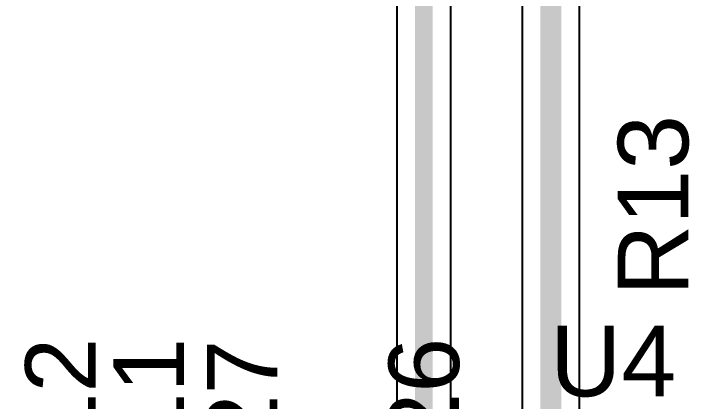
# Model space of a CAD drawing. Header units: inches. Extents: x -89 to 427, y -87 to 99.
# Drawn here: x -79.67 to -69.89, y -5.74 to -0.15 of the extents above; entities that cross this region are included whole.
import ezdxf

# ---------------------------------------------------------------- set-up
doc = ezdxf.new("R2010")
doc.units = ezdxf.units.IN
for name, color, linetype in [('Board_Outline', 56, 'Continuous'), ('Bottom Layer', 5, 'Continuous'), ('Top Overlay', 2, 'Continuous')]:
    doc.layers.add(name, color=color, linetype=linetype)
doc.styles.add('Arial', font='', dxfattribs={"height": 0.2})
doc.styles.get('Arial').set_extended_font_data('Arial')

msp = doc.modelspace()

# ---------------------------------------------------------------- linework, layer by layer
at = {"layer": 'Board_Outline', "const_width": 0.254}
msp.add_lwpolyline([(87.3125, 0, 1), (-87.3125, 0, 1)], format="xyb", close=True, dxfattribs=at)
at = {"layer": 'Bottom Layer'}
for p, q in [((-74.1501, 13.5242), (-74.1501, -6.6662)), ((-73.3731, -6.6662), (-73.3731, 13.5242)), ((-72.3472, 13.248), (-72.3472, -5.9809)), ((-71.5184, -5.9809), (-71.5184, 13.0764))]:
    msp.add_line(p, q, dxfattribs=at)
for points, const_width in [([(-73.7616, -7.0612), (-73.7616, 13.9446)], 0.254), ([(-71.9328, -6.35), (-71.9328, 13.248)], 0.3048)]:
    msp.add_lwpolyline(points, dxfattribs=dict(at, const_width=const_width))

# ---------------------------------------------------------------- texts
at = {"layer": 'Top Overlay', "style": 'Arial'}
for s, p in [('R13', (-69.9518, -4.216)), ('C26', (-73.2538, -7.4248)), ('R12', (-78.4862, -7.4248)), ('R11', (-77.2162, -7.4248)), ('C27', (-75.87, -7.4502))]:
    msp.add_text(s, height=1.016, rotation=90, dxfattribs=at).set_placement(p)
msp.add_text('U4', height=1.016, dxfattribs=at).set_placement((-71.941, -5.664))

doc.saveas('drawing.dxf')
